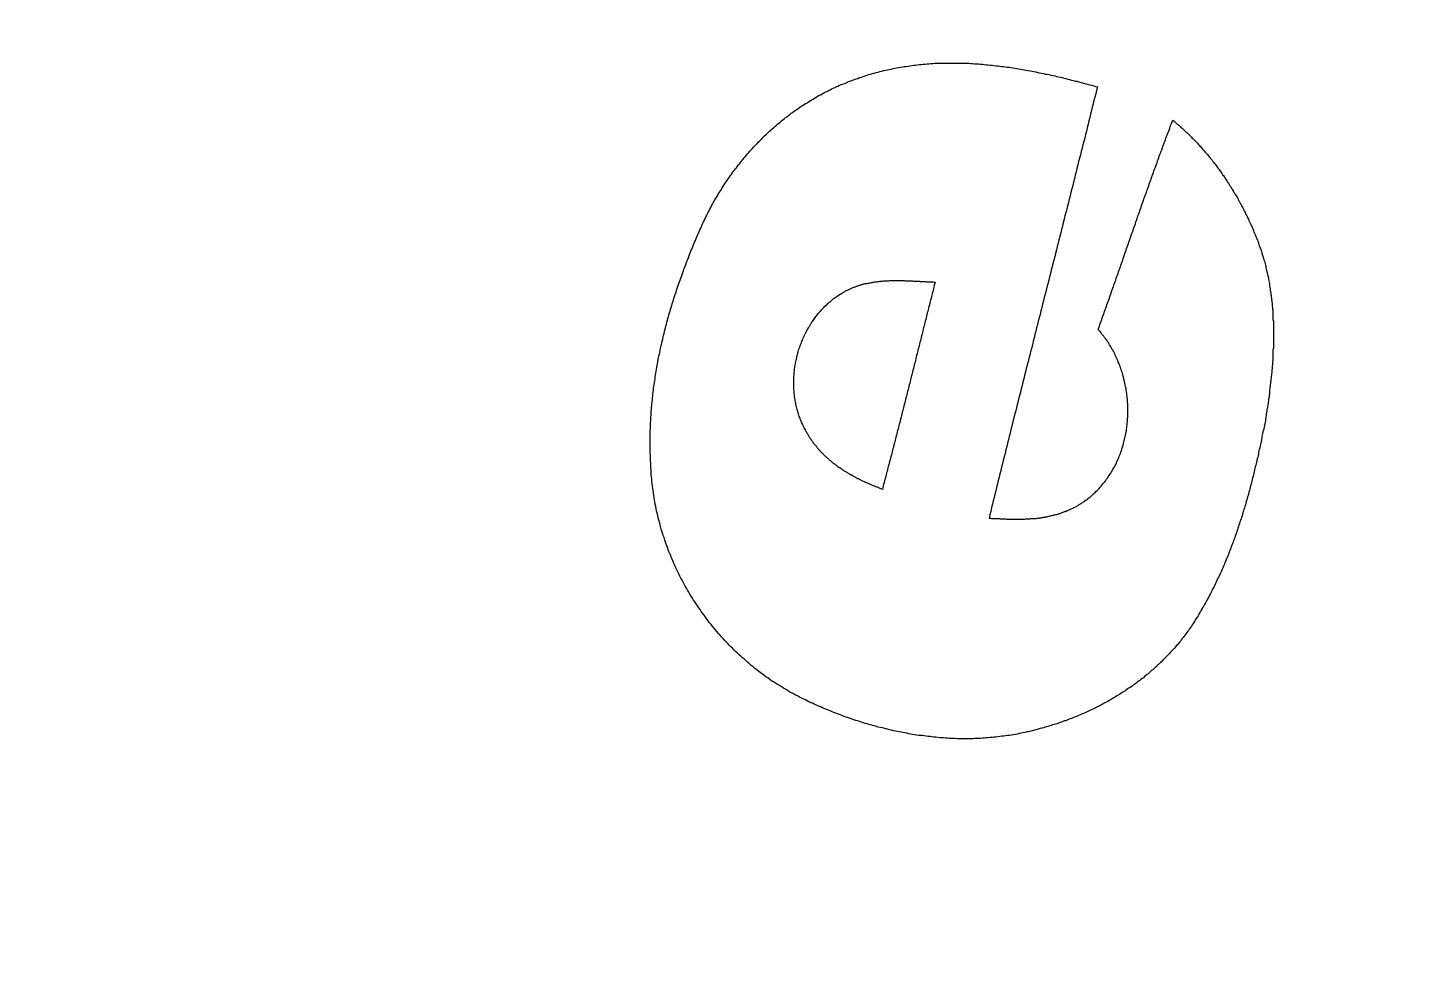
# Model space of a CAD drawing. Extents: x 0 to 712, y 0 to 505.
# Drawn here: x 145.64 to 165.44, y 439.76 to 453.28 of the extents above; entities that cross this region are included whole.
import ezdxf

# ---------------------------------------------------------------- set-up
doc = ezdxf.new("R2010")
doc.units = 0
doc.layers.add('GRAVIRANJE', color=3, linetype='CONTINUOUS')
doc.layers.add('IZREZ', color=7, linetype='CONTINUOUS')

msp = doc.modelspace()

# ---------------------------------------------------------------- linework, layer by layer
at = {"layer": 'GRAVIRANJE'}
for points in [[(160.888, 452.386), (160.876, 452.338), (160.864, 452.29), (160.851, 452.243), (160.84, 452.195), (160.827, 452.147), (160.815, 452.099), (160.803, 452.047), (160.791, 451.999), (160.779, 451.951), (160.767, 451.903), (160.755, 451.855), (160.743, 451.807), (160.731, 451.759), (160.719, 451.711), (160.706, 451.659), (160.694, 451.611), (160.682, 451.563), (160.67, 451.515), (160.658, 451.467), (160.645, 451.419), (160.633, 451.371), (160.621, 451.323), (160.609, 451.271), (160.597, 451.223), (160.584, 451.175), (160.572, 451.127), (160.56, 451.079), (160.548, 451.032), (160.536, 450.984), (160.523, 450.936), (160.511, 450.883), (160.499, 450.836), (160.487, 450.788), (160.475, 450.74), (160.462, 450.692), (160.45, 450.644), (160.438, 450.596), (160.425, 450.548), (160.413, 450.496), (160.401, 450.448), (160.389, 450.4), (160.377, 450.352), (160.364, 450.304), (160.352, 450.256), (160.34, 450.208), (160.327, 450.16), (160.315, 450.112), (160.303, 450.06), (160.291, 450.012), (160.278, 449.964), (160.266, 449.916), (160.254, 449.869), (160.242, 449.821), (160.229, 449.773), (160.217, 449.725), (160.205, 449.677), (160.192, 449.625), (160.18, 449.577), (160.168, 449.529), (160.156, 449.481), (160.143, 449.433), (160.131, 449.385), (160.119, 449.337), (160.107, 449.289), (160.094, 449.241), (160.082, 449.189), (160.07, 449.141), (160.057, 449.093), (160.045, 449.045), (160.033, 448.997), (160.021, 448.949), (160.009, 448.901), (159.996, 448.854), (159.984, 448.806), (159.972, 448.753), (159.959, 448.705), (159.947, 448.658), (159.935, 448.61), (159.923, 448.562), (159.911, 448.514), (159.898, 448.466), (159.886, 448.418), (159.874, 448.37), (159.862, 448.318), (159.85, 448.27), (159.837, 448.222), (159.825, 448.174), (159.813, 448.126), (159.801, 448.078), (159.789, 448.03), (159.776, 447.982), (159.764, 447.934), (159.752, 447.882), (159.74, 447.834), (159.728, 447.786), (159.715, 447.738), (159.703, 447.691), (159.691, 447.643), (159.679, 447.595), (159.667, 447.547), (159.655, 447.494), (159.643, 447.447), (159.63, 447.399), (159.619, 447.351), (159.606, 447.303), (159.594, 447.255), (159.582, 447.207), (159.57, 447.159), (159.558, 447.107), (159.546, 447.059), (159.534, 447.011), (159.522, 446.963), (159.51, 446.915), (159.498, 446.867), (159.486, 446.819), (159.474, 446.771), (159.462, 446.719), (159.45, 446.671), (159.438, 446.623), (159.426, 446.575), (159.414, 446.527), (159.402, 446.48), (159.39, 446.432), (159.378, 446.379), (159.366, 446.331), (159.355, 446.284), (159.366, 446.284), (159.377, 446.284), (159.389, 446.279), (159.4, 446.279), (159.412, 446.279), (159.423, 446.279), (159.434, 446.279), (159.446, 446.279), (159.458, 446.275), (159.469, 446.275), (159.481, 446.275), (159.492, 446.275), (159.504, 446.275), (159.515, 446.27), (159.527, 446.27), (159.539, 446.27), (159.55, 446.27), (159.562, 446.27), (159.573, 446.27), (159.585, 446.27), (159.596, 446.27), (159.608, 446.266), (159.62, 446.266), (159.631, 446.266), (159.643, 446.266), (159.655, 446.266), (159.666, 446.266), (159.678, 446.266), (159.69, 446.266), (159.701, 446.266), (159.713, 446.266), (159.725, 446.266), (159.736, 446.266), (159.748, 446.266), (159.76, 446.266), (159.772, 446.266), (159.783, 446.266), (159.795, 446.266), (159.806, 446.266), (159.818, 446.266), (159.83, 446.266), (159.842, 446.266), (159.853, 446.266), (159.865, 446.266), (159.877, 446.27), (159.888, 446.27), (159.9, 446.27), (159.912, 446.27), (159.923, 446.27), (159.935, 446.27), (159.947, 446.275), (159.958, 446.275), (159.97, 446.275), (159.982, 446.275), (159.993, 446.275), (160.005, 446.279), (160.016, 446.279), (160.028, 446.279), (160.039, 446.284), (160.051, 446.284), (160.063, 446.284), (160.074, 446.288), (160.085, 446.288), (160.097, 446.288), (160.108, 446.292), (160.12, 446.292), (160.131, 446.297), (160.143, 446.297), (160.154, 446.297), (160.165, 446.301), (160.177, 446.301), (160.188, 446.305), (160.199, 446.305), (160.211, 446.31), (160.222, 446.314), (160.233, 446.314), (160.245, 446.318), (160.256, 446.318), (160.267, 446.323), (160.278, 446.327), (160.289, 446.327), (160.3, 446.331), (160.311, 446.336), (160.323, 446.336), (160.334, 446.34), (160.344, 446.344), (160.356, 446.349), (160.367, 446.349), (160.377, 446.353), (160.388, 446.358), (160.399, 446.362), (160.41, 446.366), (160.421, 446.371), (160.432, 446.375), (160.442, 446.379), (160.453, 446.384), (160.464, 446.384), (160.475, 446.388), (160.485, 446.397), (160.496, 446.401), (160.506, 446.405), (160.517, 446.41), (160.527, 446.414), (160.538, 446.419), (160.548, 446.423), (160.558, 446.427), (160.569, 446.436), (160.579, 446.44), (160.589, 446.445), (160.6, 446.449), (160.61, 446.458), (160.62, 446.462), (160.63, 446.466), (160.64, 446.475), (160.65, 446.48), (160.66, 446.484), (160.67, 446.493), (160.68, 446.497), (160.689, 446.506), (160.699, 446.51), (160.709, 446.519), (160.719, 446.527), (160.728, 446.532), (160.738, 446.541), (160.747, 446.545), (160.757, 446.554), (160.766, 446.562), (160.783, 446.575), (160.8, 446.588), (160.817, 446.602), (160.833, 446.619), (160.848, 446.632), (160.864, 446.645), (160.88, 446.662), (160.895, 446.676), (160.91, 446.693), (160.924, 446.706), (160.939, 446.723), (160.952, 446.737), (160.966, 446.754), (160.98, 446.771), (160.993, 446.784), (161.007, 446.802), (161.019, 446.819), (161.032, 446.837), (161.044, 446.854), (161.056, 446.872), (161.068, 446.889), (161.079, 446.906), (161.091, 446.924), (161.101, 446.941), (161.112, 446.959), (161.123, 446.976), (161.133, 446.998), (161.143, 447.015), (161.153, 447.033), (161.162, 447.05), (161.171, 447.072), (161.18, 447.089), (161.189, 447.107), (161.197, 447.129), (161.206, 447.146), (161.213, 447.168), (161.221, 447.185), (161.229, 447.207), (161.236, 447.224), (161.243, 447.246), (161.25, 447.264), (161.256, 447.285), (161.262, 447.307), (161.268, 447.325), (161.274, 447.346), (161.279, 447.368), (161.284, 447.386), (161.289, 447.407), (161.294, 447.429), (161.298, 447.447), (161.302, 447.468), (161.306, 447.49), (161.31, 447.512), (161.314, 447.529), (161.317, 447.551), (161.32, 447.573), (161.322, 447.595), (161.324, 447.616), (161.327, 447.638), (161.329, 447.656), (161.331, 447.677), (161.332, 447.699), (161.333, 447.721), (161.334, 447.743), (161.335, 447.765), (161.335, 447.786), (161.335, 447.808), (161.335, 447.826), (161.335, 447.847), (161.335, 447.869), (161.334, 447.891), (161.333, 447.913), (161.332, 447.934), (161.33, 447.956), (161.328, 447.978), (161.327, 447.995), (161.324, 448.017), (161.322, 448.039), (161.319, 448.061), (161.316, 448.083), (161.313, 448.104), (161.31, 448.126), (161.306, 448.144), (161.302, 448.165), (161.298, 448.187), (161.294, 448.209), (161.289, 448.231), (161.284, 448.248), (161.279, 448.27), (161.274, 448.292), (161.268, 448.309), (161.263, 448.331), (161.257, 448.353), (161.25, 448.37), (161.243, 448.392), (161.237, 448.414), (161.23, 448.431), (161.223, 448.453), (161.215, 448.47), (161.207, 448.492), (161.199, 448.509), (161.191, 448.531), (161.183, 448.549), (161.174, 448.57), (161.165, 448.588), (161.156, 448.61), (161.147, 448.627), (161.138, 448.644), (161.128, 448.666), (161.118, 448.684), (161.107, 448.701), (161.097, 448.719), (161.086, 448.736), (161.075, 448.758), (161.064, 448.775), (161.052, 448.793), (161.041, 448.81), (161.029, 448.827), (161.017, 448.845), (161.004, 448.862), (160.992, 448.88), (160.979, 448.893), (160.966, 448.91), (160.952, 448.928), (160.939, 448.945), (160.925, 448.958), (160.912, 448.976), (160.92, 448.997), (160.929, 449.023), (160.937, 449.045), (160.945, 449.071), (160.954, 449.093), (160.962, 449.115), (160.97, 449.141), (160.979, 449.163), (160.987, 449.189), (160.996, 449.211), (161.004, 449.233), (161.013, 449.259), (161.021, 449.28), (161.029, 449.307), (161.037, 449.328), (161.046, 449.35), (161.054, 449.376), (161.063, 449.398), (161.071, 449.424), (161.079, 449.446), (161.088, 449.468), (161.096, 449.494), (161.104, 449.516), (161.112, 449.542), (161.121, 449.564), (161.129, 449.59), (161.137, 449.611), (161.145, 449.633), (161.154, 449.659), (161.162, 449.681), (161.17, 449.707), (161.179, 449.729), (161.187, 449.751), (161.195, 449.777), (161.203, 449.799), (161.211, 449.825), (161.22, 449.847), (161.228, 449.873), (161.236, 449.895), (161.244, 449.916), (161.253, 449.943), (161.261, 449.964), (161.269, 449.99), (161.277, 450.012), (161.285, 450.038), (161.294, 450.06), (161.302, 450.082), (161.31, 450.108), (161.318, 450.13), (161.327, 450.156), (161.335, 450.178), (161.343, 450.2), (161.351, 450.226), (161.359, 450.247), (161.368, 450.274), (161.376, 450.295), (161.384, 450.322), (161.392, 450.343), (161.4, 450.365), (161.409, 450.391), (161.417, 450.413), (161.425, 450.439), (161.433, 450.461), (161.442, 450.483), (161.45, 450.509), (161.458, 450.531), (161.466, 450.557), (161.474, 450.579), (161.483, 450.605), (161.491, 450.626), (161.499, 450.648), (161.507, 450.674), (161.516, 450.696), (161.524, 450.722), (161.532, 450.744), (161.541, 450.766), (161.549, 450.792), (161.557, 450.814), (161.565, 450.84), (161.574, 450.862), (161.582, 450.883), (161.591, 450.91), (161.599, 450.931), (161.607, 450.958), (161.615, 450.979), (161.624, 451.001), (161.632, 451.027), (161.641, 451.049), (161.649, 451.075), (161.657, 451.097), (161.666, 451.119), (161.674, 451.145), (161.683, 451.167), (161.691, 451.193), (161.7, 451.215), (161.708, 451.236), (161.717, 451.262), (161.725, 451.284), (161.734, 451.306), (161.742, 451.332), (161.751, 451.354), (161.759, 451.38), (161.767, 451.402), (161.776, 451.424), (161.784, 451.45), (161.793, 451.472), (161.801, 451.493), (161.81, 451.519), (161.819, 451.541), (161.828, 451.567), (161.836, 451.589), (161.845, 451.611), (161.853, 451.637), (161.862, 451.659), (161.871, 451.681), (161.879, 451.707), (161.888, 451.729), (161.897, 451.75), (161.906, 451.776), (161.914, 451.798), (161.923, 451.82), (161.932, 451.846), (161.941, 451.868), (161.95, 451.894), (161.958, 451.916), (161.967, 451.938), (161.976, 451.964), (161.99, 451.951), (162.004, 451.938), (162.017, 451.929), (162.031, 451.916), (162.045, 451.903), (162.058, 451.894), (162.072, 451.881), (162.085, 451.868), (162.098, 451.855), (162.112, 451.846), (162.125, 451.833), (162.138, 451.82), (162.151, 451.807), (162.164, 451.798), (162.177, 451.785), (162.19, 451.772), (162.203, 451.759), (162.215, 451.746), (162.228, 451.733), (162.241, 451.72), (162.254, 451.707), (162.266, 451.698), (162.278, 451.685), (162.291, 451.672), (162.303, 451.659), (162.315, 451.646), (162.328, 451.633), (162.34, 451.62), (162.352, 451.607), (162.364, 451.593), (162.376, 451.58), (162.388, 451.567), (162.4, 451.55), (162.412, 451.537), (162.424, 451.524), (162.435, 451.511), (162.447, 451.498), (162.459, 451.485), (162.47, 451.472), (162.481, 451.458), (162.493, 451.441), (162.504, 451.428), (162.515, 451.415), (162.527, 451.402), (162.538, 451.389), (162.549, 451.371), (162.56, 451.358), (162.571, 451.345), (162.582, 451.332), (162.593, 451.315), (162.603, 451.302), (162.614, 451.289), (162.625, 451.271), (162.636, 451.258), (162.646, 451.245), (162.657, 451.228), (162.667, 451.215), (162.677, 451.201), (162.687, 451.184), (162.698, 451.171), (162.708, 451.158), (162.718, 451.14), (162.728, 451.127), (162.738, 451.11), (162.748, 451.097), (162.758, 451.079), (162.768, 451.066), (162.777, 451.053), (162.787, 451.036), (162.797, 451.023), (162.806, 451.005), (162.816, 450.992), (162.825, 450.975), (162.834, 450.958), (162.844, 450.944), (162.853, 450.927), (162.862, 450.914), (162.871, 450.897), (162.88, 450.883), (162.889, 450.866), (162.898, 450.853), (162.907, 450.836), (162.916, 450.818), (162.924, 450.805), (162.933, 450.788), (162.941, 450.77), (162.95, 450.757), (162.958, 450.74), (162.967, 450.727), (162.975, 450.709), (162.984, 450.692), (162.992, 450.679), (163, 450.661), (163.008, 450.644), (163.016, 450.626), (163.024, 450.613), (163.032, 450.596), (163.04, 450.579), (163.047, 450.565), (163.055, 450.548), (163.063, 450.531), (163.07, 450.513), (163.078, 450.5), (163.085, 450.483), (163.093, 450.465), (163.1, 450.448), (163.107, 450.435), (163.114, 450.417), (163.121, 450.4), (163.128, 450.383), (163.135, 450.365), (163.142, 450.352), (163.149, 450.335), (163.158, 450.317), (163.162, 450.3), (163.171, 450.282), (163.175, 450.265), (163.184, 450.252), (163.188, 450.234), (163.197, 450.217), (163.201, 450.2), (163.206, 450.182), (163.215, 450.165), (163.219, 450.147), (163.228, 450.13), (163.232, 450.117), (163.236, 450.099), (163.245, 450.078), (163.249, 450.06), (163.254, 450.043), (163.262, 450.025), (163.267, 450.004), (163.271, 449.986), (163.276, 449.969), (163.284, 449.951), (163.289, 449.929), (163.293, 449.912), (163.297, 449.895), (163.302, 449.877), (163.306, 449.855), (163.31, 449.838), (163.315, 449.821), (163.319, 449.799), (163.323, 449.781), (163.328, 449.764), (163.332, 449.742), (163.337, 449.725), (163.341, 449.707), (163.341, 449.686), (163.345, 449.668), (163.35, 449.651), (163.354, 449.629), (163.358, 449.611), (163.358, 449.594), (163.363, 449.572), (163.367, 449.555), (163.367, 449.533), (163.371, 449.516), (163.376, 449.498), (163.376, 449.476), (163.38, 449.459), (163.38, 449.442), (163.384, 449.42), (163.384, 449.402), (163.389, 449.381), (163.389, 449.363), (163.393, 449.346), (163.393, 449.324), (163.393, 449.307), (163.398, 449.285), (163.398, 449.267), (163.402, 449.25), (163.402, 449.228), (163.402, 449.211), (163.402, 449.189), (163.406, 449.172), (163.406, 449.154), (163.406, 449.132), (163.406, 449.115), (163.411, 449.093), (163.411, 449.076), (163.411, 449.054), (163.411, 449.037), (163.411, 449.019), (163.411, 448.997), (163.411, 448.98), (163.411, 448.958), (163.411, 448.941), (163.411, 448.919), (163.411, 448.901), (163.411, 448.884), (163.411, 448.862), (163.411, 448.845), (163.411, 448.823), (163.411, 448.806), (163.411, 448.784), (163.411, 448.766), (163.411, 448.749), (163.411, 448.727), (163.411, 448.71), (163.406, 448.688), (163.406, 448.671), (163.406, 448.649), (163.406, 448.631), (163.406, 448.61), (163.402, 448.592), (163.402, 448.575), (163.402, 448.553), (163.402, 448.536), (163.398, 448.514), (163.398, 448.496), (163.398, 448.475), (163.393, 448.457), (163.393, 448.44), (163.393, 448.418), (163.389, 448.401), (163.389, 448.379), (163.389, 448.361), (163.384, 448.34), (163.384, 448.322), (163.38, 448.305), (163.38, 448.283), (163.376, 448.265), (163.376, 448.244), (163.371, 448.226), (163.371, 448.209), (163.367, 448.187), (163.367, 448.17), (163.363, 448.148), (163.363, 448.13), (163.358, 448.109), (163.358, 448.091), (163.354, 448.074), (163.354, 448.052), (163.35, 448.035), (163.35, 448.017), (163.345, 447.995), (163.341, 447.978), (163.341, 447.956), (163.337, 447.939), (163.337, 447.921), (163.332, 447.9), (163.328, 447.882), (163.328, 447.865), (163.323, 447.843), (163.319, 447.826), (163.319, 447.804), (163.315, 447.786), (163.31, 447.769), (163.31, 447.747), (163.306, 447.73), (163.302, 447.712), (163.297, 447.691), (163.297, 447.673), (163.293, 447.651), (163.289, 447.63), (163.284, 447.603), (163.28, 447.582), (163.276, 447.56), (163.271, 447.538), (163.262, 447.516), (163.258, 447.49), (163.254, 447.468), (163.249, 447.447), (163.245, 447.425), (163.241, 447.399), (163.236, 447.377), (163.232, 447.355), (163.228, 447.333), (163.223, 447.312), (163.219, 447.285), (163.21, 447.264), (163.206, 447.242), (163.201, 447.22), (163.197, 447.194), (163.193, 447.172), (163.188, 447.15), (163.18, 447.129), (163.175, 447.107), (163.171, 447.081), (163.167, 447.059), (163.162, 447.037), (163.154, 447.015), (163.149, 446.994), (163.144, 446.967), (163.138, 446.946), (163.133, 446.924), (163.127, 446.902), (163.122, 446.88), (163.116, 446.854), (163.11, 446.832), (163.104, 446.811), (163.099, 446.789), (163.093, 446.767), (163.086, 446.741), (163.081, 446.719), (163.075, 446.697), (163.069, 446.676), (163.063, 446.654), (163.056, 446.628), (163.05, 446.606), (163.044, 446.584), (163.037, 446.562), (163.031, 446.541), (163.025, 446.519), (163.018, 446.497), (163.012, 446.471), (163.005, 446.449), (162.998, 446.427), (162.992, 446.405), (162.985, 446.384), (162.978, 446.362), (162.971, 446.34), (162.964, 446.314), (162.957, 446.292), (162.95, 446.27), (162.943, 446.249), (162.935, 446.227), (162.928, 446.205), (162.921, 446.183), (162.914, 446.162), (162.906, 446.14), (162.898, 446.118), (162.891, 446.092), (162.883, 446.07), (162.875, 446.048), (162.868, 446.027), (162.86, 446.005), (162.852, 445.983), (162.844, 445.961), (162.836, 445.939), (162.828, 445.918), (162.819, 445.896), (162.811, 445.874), (162.803, 445.852), (162.795, 445.83), (162.786, 445.809), (162.778, 445.787), (162.769, 445.765), (162.76, 445.743), (162.752, 445.722), (162.743, 445.7), (162.734, 445.678), (162.725, 445.656), (162.716, 445.634), (162.707, 445.617), (162.698, 445.595), (162.688, 445.573), (162.679, 445.552), (162.669, 445.53), (162.66, 445.508), (162.65, 445.486), (162.64, 445.465), (162.631, 445.443), (162.621, 445.425), (162.611, 445.404), (162.601, 445.382), (162.591, 445.36), (162.581, 445.338), (162.571, 445.316), (162.56, 445.299), (162.55, 445.277), (162.539, 445.255), (162.529, 445.234), (162.518, 445.216), (162.508, 445.195), (162.497, 445.173), (162.486, 445.151), (162.474, 445.134), (162.464, 445.112), (162.452, 445.09), (162.441, 445.073), (162.43, 445.051), (162.418, 445.029), (162.407, 445.012), (162.395, 444.99), (162.383, 444.968), (162.372, 444.951), (162.359, 444.929), (162.348, 444.907), (162.336, 444.89), (162.324, 444.868), (162.312, 444.85), (162.301, 444.833), (162.289, 444.816), (162.277, 444.794), (162.265, 444.776), (162.253, 444.759), (162.241, 444.741), (162.228, 444.72), (162.216, 444.702), (162.203, 444.685), (162.19, 444.667), (162.177, 444.65), (162.164, 444.633), (162.151, 444.615), (162.138, 444.598), (162.125, 444.58), (162.111, 444.563), (162.097, 444.545), (162.084, 444.528), (162.07, 444.511), (162.056, 444.493), (162.042, 444.476), (162.028, 444.463), (162.014, 444.445), (161.999, 444.428), (161.985, 444.41), (161.97, 444.397), (161.955, 444.38), (161.94, 444.363), (161.926, 444.345), (161.911, 444.332), (161.896, 444.315), (161.88, 444.302), (161.865, 444.284), (161.85, 444.267), (161.834, 444.254), (161.818, 444.236), (161.803, 444.223), (161.787, 444.206), (161.771, 444.193), (161.755, 444.18), (161.739, 444.162), (161.723, 444.149), (161.707, 444.132), (161.69, 444.119), (161.674, 444.106), (161.657, 444.092), (161.641, 444.075), (161.624, 444.062), (161.607, 444.049), (161.59, 444.036), (161.573, 444.023), (161.556, 444.005), (161.539, 443.992), (161.522, 443.979), (161.504, 443.966), (161.487, 443.953), (161.47, 443.94), (161.452, 443.927), (161.434, 443.914), (161.416, 443.901), (161.399, 443.888), (161.381, 443.875), (161.363, 443.862), (161.345, 443.853), (161.327, 443.84), (161.308, 443.827), (161.291, 443.814), (161.272, 443.801), (161.253, 443.792), (161.235, 443.779), (161.216, 443.766), (161.198, 443.757), (161.179, 443.744), (161.161, 443.731), (161.142, 443.722), (161.123, 443.709), (161.104, 443.7), (161.085, 443.687), (161.066, 443.679), (161.047, 443.666), (161.028, 443.657), (161.008, 443.644), (160.989, 443.635), (160.97, 443.622), (160.95, 443.613), (160.931, 443.605), (160.912, 443.592), (160.892, 443.583), (160.872, 443.574), (160.852, 443.565), (160.833, 443.557), (160.813, 443.544), (160.793, 443.535), (160.773, 443.526), (160.753, 443.517), (160.733, 443.509), (160.713, 443.5), (160.693, 443.491), (160.673, 443.483), (160.653, 443.474), (160.633, 443.465), (160.612, 443.456), (160.592, 443.448), (160.572, 443.439), (160.551, 443.43), (160.531, 443.422), (160.51, 443.417), (160.49, 443.409), (160.469, 443.4), (160.449, 443.391), (160.428, 443.387), (160.408, 443.378), (160.387, 443.369), (160.366, 443.365), (160.345, 443.356), (160.324, 443.348), (160.303, 443.343), (160.283, 443.335), (160.262, 443.33), (160.241, 443.321), (160.22, 443.317), (160.199, 443.308), (160.178, 443.304), (160.157, 443.3), (160.136, 443.291), (160.109, 443.282), (160.082, 443.278), (160.055, 443.269), (160.028, 443.26), (160.001, 443.256), (159.974, 443.247), (159.947, 443.243), (159.919, 443.234), (159.892, 443.23), (159.865, 443.221), (159.838, 443.217), (159.81, 443.213), (159.783, 443.208), (159.756, 443.199), (159.728, 443.195), (159.701, 443.191), (159.674, 443.186), (159.646, 443.182), (159.619, 443.178), (159.591, 443.173), (159.563, 443.169), (159.536, 443.169), (159.508, 443.165), (159.481, 443.16), (159.453, 443.156), (159.426, 443.156), (159.398, 443.152), (159.37, 443.152), (159.343, 443.147), (159.315, 443.147), (159.288, 443.143), (159.26, 443.143), (159.232, 443.138), (159.204, 443.138), (159.177, 443.138), (159.149, 443.138), (159.122, 443.134), (159.094, 443.134), (159.066, 443.134), (159.038, 443.134), (159.011, 443.134), (158.983, 443.134), (158.955, 443.134), (158.927, 443.134), (158.9, 443.134), (158.872, 443.138), (158.844, 443.138), (158.817, 443.138), (158.789, 443.138), (158.761, 443.143), (158.734, 443.143), (158.706, 443.147), (158.678, 443.147), (158.65, 443.147), (158.623, 443.152), (158.595, 443.156), (158.568, 443.156), (158.54, 443.16), (158.512, 443.165), (158.484, 443.165), (158.457, 443.169), (158.429, 443.173), (158.402, 443.178), (158.374, 443.178), (158.347, 443.182), (158.319, 443.186), (158.292, 443.191), (158.264, 443.195), (158.237, 443.199), (158.21, 443.204), (158.182, 443.213), (158.155, 443.217), (158.127, 443.221), (158.1, 443.226), (158.073, 443.23), (158.045, 443.239), (158.018, 443.243), (157.991, 443.247), (157.963, 443.256), (157.936, 443.26), (157.909, 443.269), (157.882, 443.274), (157.855, 443.282), (157.828, 443.287), (157.801, 443.295), (157.774, 443.3), (157.747, 443.308), (157.72, 443.317), (157.693, 443.321), (157.667, 443.33), (157.64, 443.339), (157.613, 443.348), (157.587, 443.352), (157.56, 443.361), (157.533, 443.369), (157.506, 443.378), (157.48, 443.387), (157.454, 443.395), (157.427, 443.404), (157.401, 443.413), (157.374, 443.422), (157.348, 443.43), (157.322, 443.439), (157.296, 443.448), (157.269, 443.461), (157.244, 443.47), (157.218, 443.478), (157.192, 443.487), (157.166, 443.5), (157.14, 443.509), (157.114, 443.517), (157.088, 443.531), (157.063, 443.539), (157.037, 443.552), (157.012, 443.561), (156.986, 443.57), (156.961, 443.583), (156.935, 443.592), (156.91, 443.605), (156.884, 443.618), (156.859, 443.626), (156.834, 443.639), (156.809, 443.648), (156.784, 443.661), (156.759, 443.674), (156.735, 443.687), (156.71, 443.696), (156.68, 443.713), (156.651, 443.727), (156.621, 443.744), (156.592, 443.757), (156.563, 443.774), (156.533, 443.788), (156.505, 443.805), (156.476, 443.822), (156.448, 443.84), (156.419, 443.857), (156.391, 443.875), (156.363, 443.892), (156.335, 443.909), (156.307, 443.927), (156.28, 443.944), (156.252, 443.962), (156.225, 443.979), (156.198, 444.001), (156.171, 444.018), (156.145, 444.036), (156.118, 444.058), (156.092, 444.075), (156.065, 444.097), (156.039, 444.119), (156.014, 444.136), (155.988, 444.158), (155.962, 444.18), (155.937, 444.201), (155.912, 444.223), (155.887, 444.245), (155.863, 444.267), (155.838, 444.288), (155.813, 444.31), (155.789, 444.332), (155.765, 444.354), (155.741, 444.376), (155.717, 444.397), (155.694, 444.424), (155.671, 444.445), (155.648, 444.467), (155.625, 444.493), (155.602, 444.515), (155.58, 444.541), (155.558, 444.563), (155.536, 444.589), (155.514, 444.615), (155.492, 444.637), (155.47, 444.663), (155.45, 444.689), (155.428, 444.715), (155.407, 444.741), (155.387, 444.763), (155.366, 444.789), (155.346, 444.816), (155.326, 444.842), (155.307, 444.868), (155.287, 444.898), (155.267, 444.924), (155.248, 444.951), (155.23, 444.977), (155.211, 445.003), (155.193, 445.029), (155.174, 445.059), (155.156, 445.086), (155.139, 445.112), (155.121, 445.142), (155.104, 445.168), (155.086, 445.199), (155.07, 445.225), (155.053, 445.255), (155.037, 445.282), (155.02, 445.312), (155.004, 445.338), (154.989, 445.369), (154.973, 445.399), (154.958, 445.425), (154.943, 445.456), (154.928, 445.486), (154.914, 445.517), (154.899, 445.543), (154.885, 445.573), (154.872, 445.604), (154.858, 445.634), (154.845, 445.665), (154.832, 445.695), (154.819, 445.726), (154.807, 445.756), (154.794, 445.787), (154.782, 445.817), (154.77, 445.848), (154.759, 445.878), (154.748, 445.909), (154.737, 445.939), (154.726, 445.97), (154.716, 446.005), (154.706, 446.035), (154.696, 446.066), (154.686, 446.096), (154.677, 446.127), (154.668, 446.162), (154.659, 446.192), (154.65, 446.223), (154.642, 446.253), (154.634, 446.288), (154.626, 446.318), (154.618, 446.353), (154.611, 446.384), (154.604, 446.414), (154.598, 446.449), (154.591, 446.48), (154.585, 446.514), (154.58, 446.545), (154.574, 446.575), (154.569, 446.61), (154.564, 446.641), (154.559, 446.676), (154.555, 446.706), (154.551, 446.741), (154.547, 446.771), (154.544, 446.806), (154.54, 446.841), (154.537, 446.872), (154.535, 446.906), (154.533, 446.937), (154.531, 446.972), (154.529, 447.002), (154.528, 447.037), (154.526, 447.063), (154.525, 447.094), (154.523, 447.12), (154.522, 447.146), (154.521, 447.176), (154.52, 447.203), (154.52, 447.229), (154.519, 447.259), (154.518, 447.285), (154.518, 447.312), (154.518, 447.342), (154.518, 447.368), (154.518, 447.394), (154.518, 447.425), (154.519, 447.451), (154.519, 447.477), (154.52, 447.508), (154.52, 447.534), (154.521, 447.56), (154.522, 447.586), (154.523, 447.616), (154.525, 447.643), (154.526, 447.669), (154.527, 447.699), (154.529, 447.725), (154.531, 447.751), (154.533, 447.782), (154.535, 447.808), (154.537, 447.834), (154.539, 447.86), (154.541, 447.891), (154.544, 447.917), (154.547, 447.943), (154.55, 447.974), (154.552, 448), (154.555, 448.026), (154.558, 448.052), (154.562, 448.083), (154.565, 448.109), (154.568, 448.135), (154.572, 448.161), (154.576, 448.191), (154.58, 448.218), (154.583, 448.244), (154.588, 448.27), (154.591, 448.3), (154.596, 448.326), (154.6, 448.353), (154.604, 448.379), (154.609, 448.405), (154.614, 448.435), (154.619, 448.462), (154.624, 448.488), (154.628, 448.514), (154.634, 448.544), (154.639, 448.57), (154.644, 448.597), (154.65, 448.623), (154.655, 448.649), (154.661, 448.675), (154.667, 448.705), (154.672, 448.732), (154.679, 448.758), (154.685, 448.784), (154.691, 448.81), (154.697, 448.836), (154.703, 448.867), (154.71, 448.893), (154.716, 448.919), (154.723, 448.945), (154.73, 448.971), (154.736, 448.997), (154.743, 449.023), (154.75, 449.05), (154.757, 449.08), (154.765, 449.106), (154.772, 449.132), (154.78, 449.158), (154.787, 449.185), (154.794, 449.211), (154.802, 449.237), (154.81, 449.263), (154.818, 449.289), (154.826, 449.315), (154.834, 449.341), (154.842, 449.368), (154.85, 449.394), (154.858, 449.42), (154.867, 449.446), (154.875, 449.472), (154.884, 449.498), (154.892, 449.524), (154.901, 449.551), (154.909, 449.577), (154.919, 449.603), (154.927, 449.629), (154.936, 449.655), (154.946, 449.681), (154.955, 449.707), (154.964, 449.733), (154.973, 449.76), (154.983, 449.786), (154.992, 449.812), (155.001, 449.838), (155.011, 449.864), (155.021, 449.89), (155.031, 449.916), (155.04, 449.943), (155.05, 449.964), (155.06, 449.99), (155.07, 450.017), (155.08, 450.043), (155.091, 450.069), (155.101, 450.095), (155.111, 450.121), (155.121, 450.143), (155.132, 450.169), (155.142, 450.195), (155.153, 450.221), (155.163, 450.247), (155.174, 450.274), (155.185, 450.295), (155.196, 450.322), (155.206, 450.348), (155.217, 450.374), (155.228, 450.396), (155.24, 450.422), (155.25, 450.443), (155.26, 450.47), (155.271, 450.491), (155.281, 450.513), (155.292, 450.535), (155.303, 450.561), (155.314, 450.583), (155.325, 450.605), (155.336, 450.626), (155.348, 450.648), (155.359, 450.67), (155.371, 450.692), (155.382, 450.714), (155.394, 450.74), (155.406, 450.761), (155.419, 450.783), (155.431, 450.805), (155.443, 450.827), (155.456, 450.849), (155.469, 450.87), (155.482, 450.892), (155.494, 450.914), (155.507, 450.936), (155.521, 450.953), (155.534, 450.975), (155.548, 450.997), (155.562, 451.018), (155.575, 451.04), (155.589, 451.062), (155.603, 451.084), (155.617, 451.101), (155.631, 451.123), (155.646, 451.145), (155.66, 451.167), (155.675, 451.184), (155.69, 451.206), (155.704, 451.228), (155.719, 451.245), (155.734, 451.267), (155.75, 451.284), (155.765, 451.306), (155.78, 451.323), (155.796, 451.345), (155.812, 451.367), (155.827, 451.384), (155.843, 451.402), (155.859, 451.424), (155.876, 451.441), (155.892, 451.463), (155.908, 451.48), (155.924, 451.498), (155.941, 451.519), (155.958, 451.537), (155.975, 451.554), (155.992, 451.576), (156.009, 451.593), (156.026, 451.611), (156.043, 451.628), (156.061, 451.646), (156.078, 451.663), (156.096, 451.681), (156.113, 451.698), (156.131, 451.72), (156.149, 451.737), (156.167, 451.755), (156.185, 451.768), (156.204, 451.785), (156.222, 451.803), (156.241, 451.82), (156.259, 451.837), (156.278, 451.855), (156.297, 451.872), (156.316, 451.885), (156.335, 451.903), (156.354, 451.92), (156.373, 451.933), (156.392, 451.951), (156.412, 451.968), (156.431, 451.981), (156.451, 451.999), (156.471, 452.012), (156.491, 452.029), (156.51, 452.042), (156.53, 452.06), (156.55, 452.073), (156.571, 452.09), (156.591, 452.103), (156.611, 452.116), (156.632, 452.129), (156.653, 452.147), (156.674, 452.16), (156.694, 452.173), (156.715, 452.186), (156.736, 452.199), (156.757, 452.212), (156.779, 452.225), (156.8, 452.238), (156.821, 452.251), (156.843, 452.264), (156.864, 452.277), (156.886, 452.29), (156.908, 452.304), (156.929, 452.317), (156.952, 452.325), (156.973, 452.338), (156.996, 452.351), (157.018, 452.36), (157.04, 452.373), (157.062, 452.386), (157.085, 452.395), (157.107, 452.408), (157.13, 452.417), (157.153, 452.43), (157.175, 452.439), (157.198, 452.447), (157.222, 452.46), (157.245, 452.469), (157.268, 452.478), (157.291, 452.486), (157.314, 452.495), (157.337, 452.508), (157.361, 452.517), (157.385, 452.526), (157.408, 452.534), (157.432, 452.543), (157.456, 452.552), (157.48, 452.556), (157.506, 452.569), (157.533, 452.578), (157.559, 452.587), (157.585, 452.595), (157.611, 452.604), (157.638, 452.613), (157.664, 452.617), (157.691, 452.626), (157.717, 452.635), (157.744, 452.643), (157.77, 452.648), (157.797, 452.656), (157.824, 452.661), (157.85, 452.669), (157.877, 452.674), (157.904, 452.682), (157.93, 452.687), (157.957, 452.691), (157.984, 452.7), (158.011, 452.704), (158.037, 452.709), (158.064, 452.713), (158.091, 452.717), (158.118, 452.722), (158.145, 452.726), (158.172, 452.73), (158.199, 452.735), (158.226, 452.739), (158.253, 452.743), (158.28, 452.748), (158.307, 452.748), (158.334, 452.752), (158.361, 452.757), (158.388, 452.757), (158.416, 452.761), (158.443, 452.761), (158.47, 452.765), (158.497, 452.765), (158.524, 452.77), (158.551, 452.77), (158.578, 452.774), (158.605, 452.774), (158.632, 452.774), (158.66, 452.774), (158.687, 452.778), (158.714, 452.778), (158.742, 452.778), (158.769, 452.778), (158.796, 452.778), (158.823, 452.778), (158.851, 452.778), (158.878, 452.778), (158.905, 452.778), (158.933, 452.778), (158.96, 452.774), (158.987, 452.774), (159.015, 452.774), (159.042, 452.774), (159.069, 452.774), (159.096, 452.77), (159.124, 452.77), (159.151, 452.765), (159.178, 452.765), (159.206, 452.765), (159.233, 452.761), (159.26, 452.761), (159.288, 452.757), (159.315, 452.752), (159.342, 452.752), (159.37, 452.748), (159.397, 452.748), (159.424, 452.743), (159.451, 452.739), (159.478, 452.739), (159.506, 452.735), (159.533, 452.73), (159.56, 452.726), (159.587, 452.722), (159.615, 452.717), (159.642, 452.717), (159.669, 452.713), (159.696, 452.709), (159.724, 452.704), (159.751, 452.7), (159.778, 452.696), (159.805, 452.691), (159.832, 452.687), (159.859, 452.682), (159.886, 452.674), (159.914, 452.669), (159.941, 452.665), (159.968, 452.661), (159.995, 452.656), (160.022, 452.652), (160.049, 452.643), (160.076, 452.639), (160.103, 452.635), (160.13, 452.63), (160.157, 452.621), (160.183, 452.617), (160.21, 452.613), (160.237, 452.604), (160.264, 452.6), (160.291, 452.595), (160.317, 452.587), (160.344, 452.582), (160.371, 452.574), (160.398, 452.569), (160.425, 452.561), (160.451, 452.556), (160.478, 452.547), (160.504, 452.543), (160.531, 452.534), (160.557, 452.53), (160.584, 452.521), (160.611, 452.517), (160.637, 452.508), (160.663, 452.5), (160.69, 452.495), (160.716, 452.486), (160.743, 452.482), (160.769, 452.473), (160.795, 452.465), (160.821, 452.46), (160.848, 452.452), (160.874, 452.443), (160.9, 452.439)], [(158.579, 449.629), (158.573, 449.607), (158.567, 449.581), (158.561, 449.559), (158.555, 449.537), (158.55, 449.511), (158.544, 449.49), (158.538, 449.468), (158.532, 449.442), (158.526, 449.42), (158.521, 449.398), (158.514, 449.372), (158.509, 449.35), (158.503, 449.328), (158.497, 449.302), (158.491, 449.28), (158.485, 449.259), (158.48, 449.233), (158.473, 449.211), (158.468, 449.189), (158.462, 449.163), (158.456, 449.141), (158.45, 449.119), (158.444, 449.093), (158.439, 449.071), (158.433, 449.05), (158.427, 449.023), (158.421, 449.002), (158.415, 448.976), (158.409, 448.954), (158.403, 448.932), (158.398, 448.906), (158.392, 448.884), (158.386, 448.862), (158.38, 448.836), (158.374, 448.814), (158.368, 448.793), (158.362, 448.766), (158.356, 448.745), (158.351, 448.723), (158.345, 448.697), (158.339, 448.675), (158.333, 448.653), (158.327, 448.627), (158.321, 448.605), (158.315, 448.583), (158.31, 448.557), (158.304, 448.536), (158.298, 448.509), (158.292, 448.488), (158.286, 448.466), (158.281, 448.44), (158.274, 448.418), (158.269, 448.396), (158.263, 448.37), (158.257, 448.348), (158.251, 448.326), (158.245, 448.3), (158.239, 448.279), (158.233, 448.257), (158.227, 448.231), (158.222, 448.209), (158.216, 448.187), (158.21, 448.161), (158.204, 448.139), (158.198, 448.117), (158.192, 448.091), (158.186, 448.069), (158.18, 448.043), (158.174, 448.022), (158.169, 448), (158.162, 447.974), (158.157, 447.952), (158.151, 447.93), (158.145, 447.904), (158.139, 447.882), (158.133, 447.86), (158.127, 447.834), (158.121, 447.812), (158.115, 447.791), (158.109, 447.765), (158.103, 447.743), (158.098, 447.721), (158.091, 447.695), (158.085, 447.673), (158.08, 447.647), (158.074, 447.625), (158.068, 447.603), (158.062, 447.577), (158.056, 447.555), (158.05, 447.534), (158.044, 447.508), (158.038, 447.486), (158.032, 447.464), (158.026, 447.438), (158.02, 447.416), (158.014, 447.394), (158.008, 447.368), (158.002, 447.346), (157.996, 447.325), (157.99, 447.298), (157.984, 447.277), (157.978, 447.255), (157.972, 447.229), (157.966, 447.207), (157.96, 447.185), (157.954, 447.159), (157.948, 447.137), (157.942, 447.116), (157.936, 447.089), (157.929, 447.068), (157.923, 447.046), (157.917, 447.02), (157.911, 446.998), (157.905, 446.972), (157.899, 446.95), (157.893, 446.928), (157.887, 446.902), (157.881, 446.88), (157.875, 446.859), (157.868, 446.832), (157.862, 446.811), (157.856, 446.789), (157.85, 446.763), (157.844, 446.741), (157.838, 446.719), (157.832, 446.693), (157.822, 446.697), (157.811, 446.702), (157.801, 446.706), (157.791, 446.71), (157.781, 446.715), (157.771, 446.719), (157.761, 446.723), (157.751, 446.723), (157.741, 446.728), (157.731, 446.732), (157.721, 446.737), (157.711, 446.741), (157.701, 446.745), (157.691, 446.75), (157.681, 446.754), (157.671, 446.758), (157.661, 446.763), (157.651, 446.767), (157.641, 446.771), (157.631, 446.776), (157.621, 446.78), (157.611, 446.784), (157.601, 446.789), (157.591, 446.793), (157.581, 446.798), (157.571, 446.802), (157.561, 446.806), (157.551, 446.811), (157.541, 446.815), (157.531, 446.819), (157.522, 446.828), (157.512, 446.832), (157.502, 446.837), (157.492, 446.841), (157.483, 446.845), (157.472, 446.85), (157.463, 446.854), (157.453, 446.863), (157.444, 446.867), (157.434, 446.872), (157.425, 446.876), (157.415, 446.88), (157.405, 446.889), (157.396, 446.893), (157.386, 446.898), (157.377, 446.902), (157.367, 446.906), (157.357, 446.915), (157.348, 446.919), (157.339, 446.924), (157.33, 446.933), (157.32, 446.937), (157.311, 446.941), (157.302, 446.95), (157.293, 446.954), (157.283, 446.959), (157.274, 446.967), (157.265, 446.972), (157.256, 446.976), (157.247, 446.985), (157.238, 446.989), (157.229, 446.998), (157.22, 447.002), (157.211, 447.007), (157.202, 447.015), (157.193, 447.02), (157.185, 447.028), (157.175, 447.033), (157.167, 447.041), (157.158, 447.046), (157.15, 447.055), (157.141, 447.059), (157.132, 447.068), (157.124, 447.072), (157.115, 447.081), (157.107, 447.089), (157.099, 447.094), (157.09, 447.102), (157.082, 447.107), (157.074, 447.116), (157.066, 447.124), (157.057, 447.129), (157.05, 447.137), (157.041, 447.146), (157.033, 447.15), (157.025, 447.159), (157.017, 447.168), (157.009, 447.172), (157.002, 447.181), (156.994, 447.19), (156.986, 447.198), (156.979, 447.203), (156.971, 447.211), (156.964, 447.22), (156.956, 447.229), (156.949, 447.237), (156.941, 447.242), (156.934, 447.251), (156.927, 447.259), (156.92, 447.268), (156.913, 447.277), (156.905, 447.285), (156.898, 447.294), (156.891, 447.303), (156.885, 447.312), (156.878, 447.32), (156.871, 447.325), (156.864, 447.333), (156.858, 447.342), (156.851, 447.351), (156.845, 447.359), (156.838, 447.373), (156.832, 447.381), (156.826, 447.39), (156.82, 447.399), (156.813, 447.407), (156.807, 447.416), (156.801, 447.425), (156.795, 447.433), (156.789, 447.442), (156.783, 447.451), (156.778, 447.464), (156.772, 447.473), (156.766, 447.481), (156.761, 447.49), (156.755, 447.503), (156.75, 447.512), (156.742, 447.525), (156.733, 447.542), (156.724, 447.555), (156.716, 447.573), (156.708, 447.59), (156.7, 447.603), (156.693, 447.621), (156.685, 447.638), (156.678, 447.651), (156.671, 447.669), (156.665, 447.686), (156.658, 447.704), (156.652, 447.717), (156.646, 447.734), (156.64, 447.751), (156.635, 447.769), (156.63, 447.786), (156.625, 447.804), (156.62, 447.817), (156.615, 447.834), (156.611, 447.852), (156.607, 447.869), (156.603, 447.887), (156.599, 447.904), (156.595, 447.921), (156.592, 447.939), (156.589, 447.956), (156.586, 447.974), (156.583, 447.991), (156.58, 448.008), (156.578, 448.026), (156.576, 448.043), (156.574, 448.061), (156.573, 448.078), (156.571, 448.096), (156.57, 448.113), (156.569, 448.13), (156.568, 448.148), (156.567, 448.165), (156.567, 448.183), (156.567, 448.2), (156.567, 448.218), (156.567, 448.235), (156.567, 448.252), (156.568, 448.274), (156.569, 448.292), (156.57, 448.309), (156.571, 448.326), (156.573, 448.344), (156.574, 448.361), (156.576, 448.379), (156.578, 448.396), (156.58, 448.414), (156.583, 448.431), (156.585, 448.448), (156.588, 448.466), (156.591, 448.483), (156.594, 448.501), (156.597, 448.518), (156.601, 448.536), (156.605, 448.553), (156.609, 448.57), (156.613, 448.588), (156.617, 448.605), (156.622, 448.623), (156.627, 448.64), (156.631, 448.658), (156.637, 448.675), (156.642, 448.692), (156.647, 448.705), (156.653, 448.723), (156.659, 448.74), (156.665, 448.758), (156.671, 448.775), (156.678, 448.793), (156.684, 448.806), (156.691, 448.823), (156.698, 448.84), (156.705, 448.858), (156.712, 448.871), (156.719, 448.888), (156.727, 448.906), (156.735, 448.919), (156.743, 448.936), (156.751, 448.949), (156.759, 448.967), (156.768, 448.984), (156.777, 448.997), (156.786, 449.015), (156.795, 449.028), (156.804, 449.045), (156.813, 449.058), (156.823, 449.071), (156.833, 449.089), (156.843, 449.102), (156.853, 449.115), (156.864, 449.132), (156.874, 449.145), (156.884, 449.158), (156.895, 449.172), (156.906, 449.189), (156.917, 449.202), (156.928, 449.215), (156.94, 449.228), (156.952, 449.241), (156.963, 449.254), (156.975, 449.267), (156.988, 449.28), (157, 449.294), (157.012, 449.307), (157.025, 449.315), (157.038, 449.328), (157.05, 449.341), (157.064, 449.354), (157.077, 449.363), (157.09, 449.376), (157.104, 449.389), (157.117, 449.398), (157.131, 449.411), (157.145, 449.42), (157.16, 449.429), (157.174, 449.442), (157.188, 449.45), (157.203, 449.459), (157.218, 449.472), (157.233, 449.481), (157.248, 449.49), (157.258, 449.494), (157.267, 449.503), (157.276, 449.507), (157.286, 449.511), (157.296, 449.516), (157.305, 449.524), (157.315, 449.529), (157.325, 449.533), (157.334, 449.537), (157.344, 449.542), (157.354, 449.546), (157.364, 449.551), (157.374, 449.555), (157.383, 449.559), (157.393, 449.564), (157.403, 449.568), (157.413, 449.572), (157.423, 449.577), (157.433, 449.581), (157.443, 449.585), (157.453, 449.59), (157.463, 449.594), (157.473, 449.594), (157.483, 449.598), (157.494, 449.603), (157.504, 449.607), (157.514, 449.607), (157.524, 449.611), (157.534, 449.616), (157.545, 449.616), (157.555, 449.62), (157.565, 449.625), (157.576, 449.625), (157.586, 449.629), (157.597, 449.629), (157.607, 449.633), (157.617, 449.633), (157.628, 449.638), (157.638, 449.638), (157.648, 449.642), (157.659, 449.642), (157.67, 449.646), (157.68, 449.646), (157.691, 449.646), (157.701, 449.651), (157.712, 449.651), (157.723, 449.655), (157.733, 449.655), (157.744, 449.655), (157.754, 449.655), (157.765, 449.659), (157.776, 449.659), (157.786, 449.659), (157.797, 449.664), (157.808, 449.664), (157.818, 449.664), (157.829, 449.664), (157.84, 449.664), (157.851, 449.668), (157.861, 449.668), (157.872, 449.668), (157.883, 449.668), (157.894, 449.668), (157.905, 449.668), (157.915, 449.668), (157.926, 449.668), (157.937, 449.672), (157.948, 449.672), (157.959, 449.672), (157.97, 449.672), (157.98, 449.672), (157.991, 449.672), (158.002, 449.672), (158.013, 449.672), (158.024, 449.672), (158.035, 449.672), (158.046, 449.672), (158.057, 449.672), (158.068, 449.672), (158.078, 449.672), (158.089, 449.672), (158.1, 449.672), (158.111, 449.672), (158.122, 449.672), (158.133, 449.672), (158.144, 449.672), (158.155, 449.668), (158.166, 449.668), (158.176, 449.668), (158.187, 449.668), (158.198, 449.668), (158.209, 449.668), (158.22, 449.668), (158.23, 449.668), (158.241, 449.668), (158.252, 449.668), (158.263, 449.668), (158.274, 449.664), (158.285, 449.664), (158.296, 449.664), (158.307, 449.664), (158.318, 449.664), (158.328, 449.664), (158.339, 449.664), (158.35, 449.664), (158.361, 449.664), (158.372, 449.659), (158.382, 449.659), (158.393, 449.659), (158.404, 449.659), (158.415, 449.659), (158.425, 449.659), (158.436, 449.659), (158.447, 449.659), (158.457, 449.655), (158.468, 449.655), (158.479, 449.655), (158.49, 449.655), (158.5, 449.655), (158.511, 449.655), (158.521, 449.655), (158.532, 449.655), (158.543, 449.655), (158.553, 449.655), (158.564, 449.651), (158.575, 449.651), (158.585, 449.651)]]:
    msp.add_lwpolyline(points, close=True, dxfattribs=at)
at = {"layer": 'IZREZ'}
msp.add_open_spline([(354.524, 83.816), (356.554, 83.899), (358.583, 83.983), (360.613, 84.066), (360.613, 87.417), (360.613, 90.767), (360.613, 94.117), (358.583, 94.201), (356.554, 94.284), (354.524, 94.368), (354.524, 100.326), (354.524, 106.284), (354.524, 112.241), (354.524, 112.385), (354.524, 112.529), (354.524, 112.673), (352.184, 112.673), (349.845, 112.673), (347.505, 112.673), (347.505, 112.23), (347.505, 111.786), (347.505, 111.342), (346.772, 111.342), (346.039, 111.342), (345.305, 111.342), (345.305, 111.809), (345.305, 112.275), (345.305, 112.742), (344.824, 112.742), (344.343, 112.742), (343.862, 112.742), (343.862, 113.667), (343.862, 114.591), (343.862, 115.516), (344.343, 115.516), (344.824, 115.516), (345.305, 115.516), (345.305, 115.983), (345.305, 116.45), (345.305, 116.916), (346.039, 116.916), (346.772, 116.916), (347.505, 116.916), (347.505, 116.45), (347.505, 115.983), (347.505, 115.516), (349.845, 115.516), (352.184, 115.516), (354.524, 115.516), (354.524, 115.683), (354.524, 115.85), (354.524, 116.017), (354.524, 121.947), (354.524, 127.877), (354.524, 133.807), (356.554, 133.891), (358.583, 133.974), (360.613, 134.057), (360.613, 137.411), (360.613, 140.764), (360.613, 144.118), (358.583, 144.201), (356.554, 144.285), (354.524, 144.368), (354.524, 168.091), (354.524, 191.814), (354.524, 215.538), (356.554, 215.621), (358.583, 215.704), (360.613, 215.788), (360.613, 219.133), (360.613, 222.479), (360.613, 225.824), (358.583, 225.908), (356.554, 225.991), (354.524, 226.074), (354.524, 232.013), (354.524, 237.951), (354.524, 243.89), (354.524, 244.056), (354.524, 244.223), (354.524, 244.389), (352.184, 244.389), (349.845, 244.389), (347.505, 244.389), (347.505, 243.923), (347.505, 243.456), (347.505, 242.99), (346.772, 242.99), (346.039, 242.99), (345.305, 242.99), (345.305, 243.456), (345.305, 243.923), (345.305, 244.389), (344.824, 244.389), (344.343, 244.389), (343.862, 244.389), (343.862, 245.345), (343.862, 246.3), (343.862, 247.255), (344.343, 247.255), (344.824, 247.255), (345.305, 247.255), (345.305, 247.722), (345.305, 248.188), (345.305, 248.655), (346.039, 248.655), (346.772, 248.655), (347.505, 248.655), (347.505, 248.188), (347.505, 247.722), (347.505, 247.255), (349.845, 247.255), (352.184, 247.255), (354.524, 247.255), (354.524, 247.422), (354.524, 247.589), (354.524, 247.756), (354.524, 253.685), (354.524, 259.614), (354.524, 265.544), (356.554, 265.627), (358.583, 265.71), (360.613, 265.794), (360.613, 269.143), (360.613, 272.491), (360.613, 275.84), (358.583, 275.924), (356.554, 276.007), (354.524, 276.091), (354.524, 300.63), (354.524, 325.169), (354.524, 349.709), (356.554, 349.792), (358.583, 349.876), (360.613, 349.959), (360.613, 353.32), (360.613, 356.682), (360.613, 360.043), (358.583, 360.126), (356.554, 360.21), (354.524, 360.293), (354.524, 366.214), (354.524, 372.135), (354.524, 378.057), (354.524, 378.223), (354.524, 378.389), (354.524, 378.556), (352.184, 378.556), (349.845, 378.556), (347.505, 378.556), (347.505, 378.089), (347.505, 377.623), (347.505, 377.156), (346.772, 377.156), (346.039, 377.156), (345.305, 377.156), (345.305, 377.623), (345.305, 378.089), (345.305, 378.556), (344.824, 378.556), (344.343, 378.556), (343.862, 378.556), (343.862, 379.51), (343.862, 380.464), (343.862, 381.419), (344.343, 381.419), (344.824, 381.419), (345.305, 381.419), (345.305, 381.885), (345.305, 382.352), (345.305, 382.819), (346.039, 382.819), (346.772, 382.819), (347.505, 382.819), (347.505, 382.352), (347.505, 381.885), (347.505, 381.419), (349.845, 381.419), (352.184, 381.419), (354.524, 381.419), (354.524, 381.585), (354.524, 381.752), (354.524, 381.919), (354.524, 387.854), (354.524, 393.789), (354.524, 399.725), (356.554, 399.808), (358.583, 399.891), (360.613, 399.975), (360.613, 403.32), (360.613, 406.666), (360.613, 410.012), (358.583, 410.095), (356.554, 410.178), (354.524, 410.262), (354.524, 437.628), (354.524, 464.995), (354.524, 492.362), (346.903, 492.362), (339.282, 492.362), (331.661, 492.362), (329.716, 492.362), (327.1, 493.578), (325.849, 495.065), (324.561, 496.596), (323.273, 498.128), (321.986, 499.659), (320.735, 501.145), (318.119, 502.362), (316.173, 502.362), (232.924, 502.362), (149.674, 502.362), (66.425, 502.362), (64.479, 502.362), (61.864, 501.145), (60.613, 499.659), (59.325, 498.128), (58.038, 496.596), (56.75, 495.065), (55.498, 493.578), (52.882, 492.362), (50.937, 492.362), (43.371, 492.362), (35.804, 492.362), (28.238, 492.362), (28.238, 469.028), (28.238, 445.695), (28.238, 422.362), (28.238, 418.328), (28.238, 414.295), (28.238, 410.262), (26.208, 410.178), (24.178, 410.095), (22.148, 410.012), (22.148, 406.666), (22.148, 403.32), (22.148, 399.975), (24.178, 399.891), (26.208, 399.808), (28.238, 399.725), (28.238, 393.789), (28.238, 387.854), (28.238, 381.919), (28.238, 381.752), (28.238, 381.585), (28.238, 381.419), (30.577, 381.419), (32.916, 381.419), (35.256, 381.419), (35.256, 381.885), (35.256, 382.352), (35.256, 382.819), (35.989, 382.819), (36.723, 382.819), (37.456, 382.819), (37.456, 382.352), (37.456, 381.885), (37.456, 381.419), (37.937, 381.419), (38.418, 381.419), (38.899, 381.419), (38.899, 380.464), (38.899, 379.51), (38.899, 378.556), (38.418, 378.556), (37.937, 378.556), (37.456, 378.556), (37.456, 378.089), (37.456, 377.623), (37.456, 377.156), (36.723, 377.156), (35.989, 377.156), (35.256, 377.156), (35.256, 377.623), (35.256, 378.089), (35.256, 378.556), (32.916, 378.556), (30.577, 378.556), (28.238, 378.556), (28.238, 378.389), (28.238, 378.223), (28.238, 378.057), (28.238, 372.135), (28.238, 366.214), (28.238, 360.293), (26.208, 360.21), (24.178, 360.126), (22.148, 360.043), (22.148, 356.682), (22.148, 353.32), (22.148, 349.959), (24.178, 349.876), (26.208, 349.792), (28.238, 349.709), (28.238, 325.169), (28.238, 300.63), (28.238, 276.091), (26.208, 276.007), (24.178, 275.924), (22.148, 275.84), (22.148, 272.491), (22.148, 269.143), (22.148, 265.794), (24.178, 265.71), (26.208, 265.627), (28.238, 265.544), (28.238, 259.614), (28.238, 253.685), (28.238, 247.756), (28.238, 247.589), (28.238, 247.422), (28.238, 247.255), (30.577, 247.255), (32.916, 247.255), (35.256, 247.255), (35.256, 247.722), (35.256, 248.188), (35.256, 248.655), (35.989, 248.655), (36.723, 248.655), (37.456, 248.655), (37.456, 248.188), (37.456, 247.722), (37.456, 247.255), (37.937, 247.255), (38.418, 247.255), (38.899, 247.255), (38.899, 246.3), (38.899, 245.345), (38.899, 244.389), (38.418, 244.389), (37.937, 244.389), (37.456, 244.389), (37.456, 243.923), (37.456, 243.456), (37.456, 242.99), (36.723, 242.99), (35.989, 242.99), (35.256, 242.99), (35.256, 243.456), (35.256, 243.923), (35.256, 244.389), (32.916, 244.389), (30.577, 244.389), (28.238, 244.389), (28.238, 244.223), (28.238, 244.056), (28.238, 243.89), (28.238, 237.951), (28.238, 232.013), (28.238, 226.074), (26.208, 225.991), (24.178, 225.908), (22.148, 225.824), (22.148, 222.479), (22.148, 219.133), (22.148, 215.787), (24.178, 215.704), (26.208, 215.621), (28.238, 215.537), (28.238, 191.814), (28.238, 168.091), (28.238, 144.368), (26.208, 144.285), (24.178, 144.201), (22.148, 144.118), (22.148, 140.765), (22.148, 137.411), (22.148, 134.058), (24.178, 133.974), (26.208, 133.891), (28.238, 133.807), (28.238, 127.877), (28.238, 121.947), (28.238, 116.017), (28.238, 115.85), (28.238, 115.683), (28.238, 115.517), (30.577, 115.517), (32.916, 115.517), (35.256, 115.517), (35.256, 115.983), (35.256, 116.45), (35.256, 116.917), (35.989, 116.917), (36.723, 116.917), (37.456, 116.917), (37.456, 116.45), (37.456, 115.983), (37.456, 115.517), (37.937, 115.517), (38.418, 115.517), (38.899, 115.517), (38.899, 114.592), (38.899, 113.667), (38.899, 112.742), (38.418, 112.742), (37.937, 112.742), (37.456, 112.742), (37.456, 112.275), (37.456, 111.809), (37.456, 111.342), (36.723, 111.342), (35.989, 111.342), (35.256, 111.342), (35.256, 111.786), (35.256, 112.23), (35.256, 112.674), (32.916, 112.674), (30.577, 112.674), (28.238, 112.674), (28.238, 112.53), (28.238, 112.386), (28.238, 112.242), (28.238, 106.284), (28.238, 100.326), (28.238, 94.368), (26.208, 94.284), (24.178, 94.201), (22.148, 94.117), (22.148, 90.767), (22.148, 87.417), (22.148, 84.066), (24.178, 83.983), (26.208, 83.899), (28.238, 83.816), (28.238, 70.649), (28.238, 57.481), (28.238, 44.314), (28.238, 42.666), (28.238, 41.018), (28.238, 39.37)], degree=3, knots=[0, 0, 0, 0, 1, 1, 1, 2, 2, 2, 3, 3, 3, 4, 4, 4, 5, 5, 5, 6, 6, 6, 7, 7, 7, 8, 8, 8, 9, 9, 9, 10, 10, 10, 11, 11, 11, 12, 12, 12, 13, 13, 13, 14, 14, 14, 15, 15, 15, 16, 16, 16, 17, 17, 17, 18, 18, 18, 19, 19, 19, 20, 20, 20, 21, 21, 21, 22, 22, 22, 23, 23, 23, 24, 24, 24, 25, 25, 25, 26, 26, 26, 27, 27, 27, 28, 28, 28, 29, 29, 29, 30, 30, 30, 31, 31, 31, 32, 32, 32, 33, 33, 33, 34, 34, 34, 35, 35, 35, 36, 36, 36, 37, 37, 37, 38, 38, 38, 39, 39, 39, 40, 40, 40, 41, 41, 41, 42, 42, 42, 43, 43, 43, 44, 44, 44, 45, 45, 45, 46, 46, 46, 47, 47, 47, 48, 48, 48, 49, 49, 49, 50, 50, 50, 51, 51, 51, 52, 52, 52, 53, 53, 53, 54, 54, 54, 55, 55, 55, 56, 56, 56, 57, 57, 57, 58, 58, 58, 59, 59, 59, 60, 60, 60, 61, 61, 61, 62, 62, 62, 63, 63, 63, 64, 64, 64, 65, 65, 65, 66, 66, 66, 67, 67, 67, 68, 68, 68, 69, 69, 69, 70, 70, 70, 71, 71, 71, 72, 72, 72, 73, 73, 73, 74, 74, 74, 75, 75, 75, 76, 76, 76, 77, 77, 77, 78, 78, 78, 79, 79, 79, 80, 80, 80, 81, 81, 81, 82, 82, 82, 83, 83, 83, 84, 84, 84, 85, 85, 85, 86, 86, 86, 87, 87, 87, 88, 88, 88, 89, 89, 89, 90, 90, 90, 91, 91, 91, 92, 92, 92, 93, 93, 93, 94, 94, 94, 95, 95, 95, 96, 96, 96, 97, 97, 97, 98, 98, 98, 99, 99, 99, 100, 100, 100, 101, 101, 101, 102, 102, 102, 103, 103, 103, 104, 104, 104, 105, 105, 105, 106, 106, 106, 107, 107, 107, 108, 108, 108, 109, 109, 109, 110, 110, 110, 111, 111, 111, 112, 112, 112, 113, 113, 113, 114, 114, 114, 115, 115, 115, 116, 116, 116, 117, 117, 117, 118, 118, 118, 119, 119, 119, 120, 120, 120, 121, 121, 121, 122, 122, 122, 123, 123, 123, 124, 124, 124, 125, 125, 125, 126, 126, 126, 127, 127, 127, 128, 128, 128, 129, 129, 129, 130, 130, 130, 131, 131, 131, 132, 132, 132, 133, 133, 133, 134, 134, 134, 135, 135, 135, 136, 136, 136, 137, 137, 137, 138, 138, 138, 139, 139, 139, 140, 140, 140, 141, 141, 141, 142, 142, 142, 143, 143, 143, 143.247224, 143.247224, 143.247224, 143.247224], dxfattribs=at)

doc.saveas('drawing.dxf')
